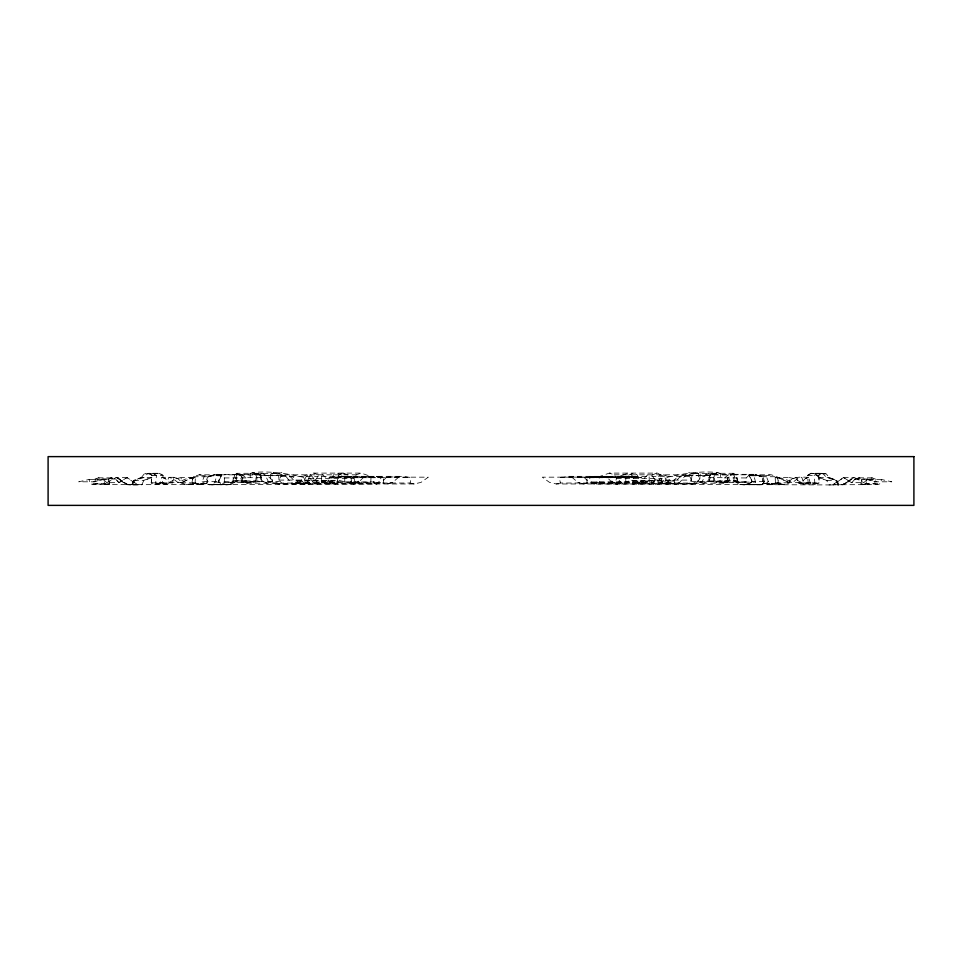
<?xml version="1.0" encoding="UTF-8"?>
<svg xmlns="http://www.w3.org/2000/svg" width="962" height="962" viewBox="0 0 962 962"><rect width="100%" height="100%" fill="white"/><g stroke="black" fill="none" stroke-linecap="round" stroke-linejoin="round"><path stroke-width="0.72" stroke-dasharray="4.81 3.61" d="M616.594 483.201L619.372 482.166L619.251 476.503L627.416 473.1M646.091 483.201L642.712 481.986L641.642 477.705L626.274 476.334L620.081 477.368L620.129 483.02L560.509 483.02L559.776 480.206L560.449 477.368L568.843 476.334L589.55 477.705L590.969 481.986L595.478 483.201L646.091 483.201L649.266 482.166L649.158 476.503L656.541 473.1M595.478 483.201L599.711 482.166L599.567 476.503L609.355 473.1L657.539 473.112L660.293 474.819L661.988 478.367L661.147 482.07L661.7 484.066L673.616 480.339L674.602 481L674.278 482.768L676.37 483.97L680.122 482.046L685.858 474.819L689.67 476.334L691.498 480.086L689.057 483.056L651.851 483.056L655.014 480.086L691.498 480.086M376.731 483.97L373.689 483.02L373.725 477.368L367.664 476.334L352.381 477.705L351.322 481.986L347.919 483.201L344.721 482.166L344.841 476.503L337.349 473.1L333.525 474.819L331.794 478.367L332.66 482.07L332.082 484.066L319.841 480.339L318.819 481L319.143 482.768L316.991 483.97L313.083 482.046L307.118 474.819L303.114 476.334L301.202 480.086L303.764 483.056L300.986 483.97L296.536 483.345L290.945 477.224C285.053 475.24 278.968 475.24 273.256 472.522L270.334 473.617L271.019 481.517L266.847 483.201L261.784 481.517L259.055 474.975L256.181 473.292L254.581 474.507L256.024 477.669L255.808 480.916L249.242 482.443L242.652 481.914L242.604 477.934L239.117 474.819L234.536 474.326L232.467 482.142L229.329 484.644L226.082 484.8L220.442 483.201L218.362 481.637L221.007 475.781L215.079 474.819L208.622 476.731L206.698 483.477L200.577 484.644L186.147 484.644L181.012 482.804L181.217 477.549L195.37 477.561L195.13 482.804L200.793 484.644L376.731 483.97L381.529 482.371L386.616 477.176M195.37 477.561L190.043 478.631L182.203 482.407L177.778 478.631L174.062 477.308L172.414 482.876L166.727 483.97L155.579 483.97L151.274 482.852L151.9 475.36L148.785 473.292M160.702 482.876L155.7 483.97L151.226 482.852L151.912 475.36L148.653 473.292L159.644 473.292L163.083 475.36L162.362 482.852L167.111 483.97M723.809 483.201L696.26 483.201L691.353 481.517L692.159 473.617L720.574 473.617L719.937 481.517L723.809 483.201L728.523 481.517L731.048 474.975L733.705 473.292L735.184 474.507L733.862 477.669L734.054 480.916L740.115 482.443L716.786 482.443L709.174 480.916L708.934 477.669L710.605 474.507L735.184 474.507M109.596 483.97L95.996 483.97L94.877 479.196L108.502 479.196L109.596 483.97L107.01 484.644L93.037 484.644L89.959 483.573L89.105 479.473L78.74 481.806L94.649 481.806L103.607 479.473L104.341 483.573L107.01 484.644L200.793 484.644L206.842 483.477L208.742 476.731L215.115 474.819L220.935 475.781L218.362 481.637L220.502 483.201L226.25 484.8M314.009 473.1L321.404 476.503L321.284 482.166L324.471 483.201L375.072 483.201L379.581 481.986L381.012 477.705L401.707 476.334L410.101 477.368L410.774 480.206L410.052 483.02L350.433 483.02L350.469 477.368L344.288 476.334L328.908 477.705L327.85 481.986L324.471 483.201M279.052 480.086L315.548 480.086L318.699 483.056L281.505 483.056L279.052 480.086L280.892 476.334L284.704 474.819L290.428 482.046L294.192 483.97L296.272 482.768L295.959 481L296.945 480.339L308.85 484.066L309.415 482.07L308.562 478.367L310.257 474.819L313.011 473.112L361.195 473.1L370.995 476.503L370.839 482.166L375.072 483.201M235.365 474.507L259.944 474.507L261.628 477.669L261.375 480.916L253.776 482.443L230.447 482.443L236.496 480.916L236.7 477.669L235.365 474.507L236.844 473.292L261.808 473.292L265.163 474.975L268.35 481.517L274.29 483.201L279.208 481.517L278.403 473.617L249.988 473.617L250.625 481.517L246.741 483.201L242.039 481.517L239.514 474.975L236.844 473.292M236.868 474.326L234.5 482.142L230.928 484.644L212.157 484.644L215.031 482.142L216.919 474.326L242.099 474.819L246.116 477.934L246.164 481.914L253.776 482.443M583.934 477.176L589.021 482.371L593.831 483.97L828.823 484.932L832.791 484.728L843.433 477.597L851.538 482.671L854.953 479.04L858.922 477.861L861.928 479.196L860.954 483.97L874.554 483.97L875.673 479.196L862.048 479.196L861.086 483.97M242.099 474.819L221.116 474.819L224.326 477.934L224.374 481.914L231.169 482.443L237.229 480.916M174.062 477.308L161.881 477.308L160.389 482.876L155.579 483.97M689.67 476.334L652.645 476.334L647.715 474.819L640.283 482.046L635.389 483.97L632.671 482.768L633.092 481L631.793 480.339L616.173 484.066L615.439 482.07L616.546 478.367L614.321 474.819L609.355 473.1M206.842 483.477L191.654 483.477L193.374 476.731L199.182 474.819L215.079 474.819M221.392 475.781L218.482 481.637L202.14 481.637L204.485 475.781L221.392 475.781L214.803 474.819L207.624 476.731L205.483 483.477L198.689 484.644L192.34 482.804L192.604 477.549L186.628 478.631L177.862 482.407L172.907 478.631L168.747 477.308L166.919 482.876L160.979 483.97L155.676 482.852L156.469 475.36L152.609 473.292L147.511 473.797L143.951 477.549L134.896 480.411L132.516 484.932C126.01 485.93 121.741 480.519 116.715 477.597L127.609 484.728L137.458 484.728L126.876 477.597L118.819 482.671L115.428 479.04M733.333 480.916L739.393 482.443L746.187 481.914L746.223 477.934L749.434 474.819L728.45 474.819L724.434 477.934L724.386 481.914L716.786 482.443M733.705 473.292L708.741 473.292L705.386 474.975L702.212 481.517L696.26 483.201M727.344 481.914L727.392 477.934L730.976 474.819L735.665 474.326L737.794 482.142L740.993 484.644M151.912 477.549L141.342 477.549L137.446 478.823L133.718 480.411L131.71 484.932L141.739 484.932L143.855 480.411L151.912 477.549L155.074 473.797L159.644 473.292M860.954 483.97L863.539 484.644L866.209 483.573L866.942 479.473L875.889 481.806L891.81 481.806L881.445 479.473L880.603 483.573L877.524 484.644L832.791 484.728M141.763 477.549L133.802 480.411L131.65 484.932M296.945 480.339L338.756 480.339L354.377 484.066L355.11 482.07L354.004 478.367L356.241 474.819L361.195 473.1M315.548 480.086L317.905 476.334L322.835 474.819L330.267 482.046L335.161 483.97L337.89 482.768L337.47 481L338.756 480.339M855.122 479.04L851.731 482.671L843.674 477.597L833.092 484.728L842.952 484.728L853.835 477.597C848.821 480.519 844.552 485.93 838.034 484.932L835.653 480.411L826.611 477.549L823.051 473.797L817.941 473.292L814.092 475.36L814.886 482.852L809.583 483.97L803.643 482.876L801.803 477.308L797.654 478.631L792.7 482.407L783.922 478.631L777.957 477.549L778.222 482.804L771.873 484.644L765.067 483.477L762.938 476.731L755.747 474.819L749.157 475.781L752.068 481.637L768.41 481.637L766.065 475.781L749.157 475.781M141.342 477.549L144.348 473.797L155.074 473.797M593.831 483.97L596.861 483.02L596.825 477.368L602.897 476.334L618.169 477.705L619.239 481.986L622.63 483.201L625.829 482.166L625.721 476.503L633.2 473.1L637.036 474.819L638.756 478.367L637.902 482.07L638.467 484.066L650.721 480.339L651.731 481L651.406 482.768L653.571 483.97L657.467 482.046L663.443 474.819L667.436 476.334L669.36 480.086L666.786 483.056L669.564 483.97L674.025 483.345L679.605 477.224C685.509 475.24 691.594 475.24 697.306 472.522L700.228 473.617L699.542 481.517L703.703 483.201L708.778 481.517L711.495 474.975L714.369 473.292L715.981 474.507L714.538 477.669L714.742 480.916L721.308 482.443L727.897 481.914L727.945 477.934L731.445 474.819L736.014 474.326L738.082 482.142L741.221 484.644L744.48 484.8L750.107 483.201L752.188 481.637L749.554 475.781L755.471 474.819L761.82 476.731L763.708 483.477L769.768 484.644L775.42 482.804L775.192 477.561L780.519 478.631L788.359 482.407L801.286 482.407L805.302 478.631L808.669 477.308L810.16 482.876L814.982 483.97L819.323 482.852L818.662 475.36L821.764 473.292M875.673 479.196L872.221 477.861L867.676 479.04L863.768 482.671L851.538 482.671M788.359 482.407C793.109 475.829 801.635 477.224 808.669 477.308M638.107 477.104L542.279 477.176L549.518 482.371L556.264 483.97L691.702 483.97L695.935 483.345L701.226 477.224L705.843 475.577L682.262 475.577L677.104 477.224L671.199 483.345L666.486 483.97L663.527 483.056L666.257 480.086L664.213 476.334L659.968 474.819L653.595 482.046L649.41 483.97L647.089 482.768L647.45 481L646.356 480.339L633.14 484.066L632.515 482.07L633.453 478.367L631.577 474.819L628.535 473.112M848.015 482.022L850.985 478.932L854.545 477.597L863.768 482.671M363.756 477.176L358.477 482.371L353.535 483.97L350.433 483.02M398.701 477.176L392.7 482.371L387.073 483.97L383.525 483.02L383.573 477.368L376.527 476.334L359.018 477.705M651.851 483.056L655.266 483.97L660.726 483.345L667.508 477.224C684.018 473.412 700.54 470.827 717.844 472.522L720.574 473.617M766.522 483.201L762.409 483.706L766.522 483.201L768.41 481.637M229.557 484.644L232.768 482.142L234.884 474.326L239.574 474.819L243.158 477.934L243.206 481.914M161.881 477.308L165.26 478.631L169.276 482.407L176.383 478.631L181.217 477.549M181.854 482.407L189.742 478.631L195.106 477.561M763.155 483.706L761.375 484.8L739.622 484.644L736.05 482.142L733.693 474.326L728.45 474.819M752.068 481.637L749.711 483.201L743.325 484.8M94.877 479.196L98.34 477.861L102.886 479.04L106.782 482.671L119.023 482.671L127.128 477.597L137.77 484.728M259.944 474.507L261.808 473.292M807.479 475.36L818.662 475.36L821.909 473.292L810.918 473.292L807.479 475.36L808.188 482.852L803.45 483.97L798.135 482.876L796.5 477.308M842.952 484.728L847.257 482.022L842.616 484.728M807.852 475.36L811.291 473.292M106.782 482.671L116.005 477.597L127.128 477.597M342.027 473.112L338.973 474.819L337.109 478.367L338.035 482.07L337.421 484.066L324.206 480.339L323.1 481L323.46 482.768L321.14 483.97L316.967 482.046L310.582 474.819L306.337 476.334L304.293 480.086L307.022 483.056L304.076 483.97L299.35 483.345L293.446 477.224L288.299 475.577L264.718 475.577L269.324 477.224L274.615 483.345L278.848 483.97L414.285 483.97L421.043 482.371L428.27 477.176L332.455 477.104M842.508 484.728L847.931 482.022M744.311 484.8L750.047 483.201L752.164 481.637L749.614 475.781L755.447 474.819L771.38 474.819L777.176 476.731L778.907 483.477L784.403 484.644L789.549 482.804L789.333 477.549L775.192 477.561M108.129 479.196L111.063 477.861L114.923 479.04M108.502 479.196L111.628 477.861L115.608 479.04L119.023 482.671M863.996 484.644L866.594 483.573M143.518 480.411L151.551 477.549M249.988 473.617L252.705 472.522C270.021 470.827 286.544 473.412 303.042 477.224L309.836 483.345L315.283 483.97L318.699 483.056M343.133 473.1L351.298 476.503L351.178 482.166L354.689 483.201L357.804 481.986M808.308 477.308L805.302 478.631M796.873 477.308L792.784 478.631M278.848 483.97L281.505 483.056M354.689 483.201L358.417 481.986L359.584 477.705L376.503 476.334L383.273 477.368M755.471 474.819L761.94 476.731L763.852 483.477L769.973 484.644L775.685 482.804M278.403 473.617L281.854 472.522M620.129 483.02L617.015 483.97L612.072 482.371L606.806 477.176M717.844 472.522L710.136 475.432L687.048 475.432L695.67 472.522L698.713 473.617L698.003 481.517L702.332 483.201L707.599 481.517L710.425 474.975L713.407 473.292L715.055 474.507L713.576 477.669L713.792 480.916L720.562 482.443M855.627 479.04L859.499 477.861L862.421 479.196M623.208 474.819L626.07 473.953M571.849 477.176L577.861 482.371L583.489 483.97L587.036 483.02L586.988 477.368L594.035 476.334L610.966 477.705L612.145 481.986L615.872 483.201L619.372 482.166M93.639 481.806L102.73 479.473M587.325 483.02L583.922 483.97L577.861 482.371M105.964 484.644L108.417 483.97M818.638 475.36L819.287 482.852L814.862 483.97L809.86 482.876M798.508 482.876L803.823 483.97L808.561 482.852M93.037 484.644L95.996 483.97M249.988 482.443L256.77 480.916L256.986 477.669L255.495 474.507L257.155 473.292L260.137 474.975L262.951 481.517L268.218 483.201L272.559 481.517L271.837 473.617L274.891 472.522L283.501 475.432L260.425 475.432L252.705 472.522M556.264 483.97L560.509 483.02M186.147 484.644L192.46 483.477M765.307 475.781L771.38 474.819M587.277 477.368L594.059 476.334L611.543 477.705M690.86 483.97L695.117 483.345M145.815 473.797L149.916 473.292L145.202 473.797M748.701 474.819L753.631 474.326L755.531 482.142L758.405 484.644L739.622 484.644M153.487 473.797L157.96 473.292M633.633 477.368L636.94 477.104M722.763 482.443L729.533 481.914M345.538 476.334L337.662 476.827M212.65 484.8L215.68 484.644M211.255 484.8L214.322 484.644M220.599 484.8L223.821 484.644M202.14 481.637L204.04 483.201L208.153 483.706L207.395 483.706L209.187 484.8L230.928 484.644M701.839 475.577L706.276 475.432M815.475 473.797L826.214 473.797L829.208 477.549L836.844 480.411L838.84 484.932L828.823 484.932L826.707 480.411L818.65 477.549L815.475 473.797L810.918 473.292M733.693 474.326L753.631 474.326M284.704 474.819L356.241 474.819M614.321 474.819L685.858 474.819M239.514 474.975L265.163 474.975M705.386 474.975L731.048 474.975M151.9 475.36L163.083 475.36M280.892 476.334L317.905 476.334M344.288 476.334L401.707 476.334M568.843 476.334L626.274 476.334M321.404 476.503L370.995 476.503M599.567 476.503L649.158 476.503M193.374 476.731L208.742 476.731M632.888 476.827L625.011 476.334M761.82 476.731L777.176 476.731M335.726 477.368L410.101 477.368M560.449 477.368L634.824 477.368M247.643 477.669L261.628 477.669M708.934 477.669L722.907 477.669M818.65 477.549L829.208 477.549M843.433 477.597L854.545 477.597M328.908 477.705L381.012 477.705M589.55 477.705L641.642 477.705M98.34 477.861L111.628 477.861M224.326 477.934L246.116 477.934M724.434 477.934L746.223 477.934M858.922 477.861L872.221 477.861M308.562 478.367L354.004 478.367M616.546 478.367L661.988 478.367M165.26 478.631L162.241 477.308M177.778 478.631L173.689 477.308M102.886 479.04L115.608 479.04M854.953 479.04L867.676 479.04M89.105 479.473L103.607 479.473L104.329 481.734L104.257 483.573L89.959 483.573M881.445 479.473L866.942 479.473L866.233 481.734L866.293 483.573L880.603 483.573M133.718 480.411L143.855 480.411M233.345 480.351L245.55 480.351M631.793 480.339L673.616 480.339M725.011 480.351L737.205 480.351M826.707 480.411L836.844 480.411L838.9 484.932M236.496 480.916L261.375 480.916M295.959 481L337.47 481M633.092 481L674.602 481M709.174 480.916L734.054 480.916M242.039 481.517L279.208 481.517M691.353 481.517L728.523 481.517M224.374 481.914L246.164 481.914M327.85 481.986L379.581 481.986M590.969 481.986L642.712 481.986M724.386 481.914L746.187 481.914M215.031 482.142L234.5 482.142M321.284 482.166L370.839 482.166M599.711 482.166L649.266 482.166M736.05 482.142L755.531 482.142M169.276 482.407L182.203 482.407M392.7 482.371L386.628 483.97L383.237 483.02M151.274 482.852L162.734 482.876M181.012 482.804L195.13 482.804M296.272 482.768L337.89 482.768M632.671 482.768L674.278 482.768M775.42 482.804L789.549 482.804M803.643 482.876L819.323 482.852M160.389 482.876L172.414 482.876M798.135 482.876L810.16 482.876M204.04 483.201L204.798 483.201M246.741 483.201L274.29 483.201M191.654 483.477L205.483 483.477M274.615 483.345L309.836 483.345M660.726 483.345L695.935 483.345M765.067 483.477L778.907 483.477L763.708 483.477M803.823 483.97L814.982 483.97M769.973 484.644L784.403 484.644M264.273 475.432L268.723 475.577M746.728 484.644L749.951 484.8M754.881 484.644L757.9 484.8M756.228 484.644L759.307 484.8M333.622 477.104L336.916 477.368M241.017 481.914L247.799 482.443M825.348 473.797L820.73 473.292L824.735 473.797M812.589 473.292L817.063 473.797M216.919 474.326L221.849 474.819M275.433 483.345L279.689 483.97M199.182 474.819L205.255 475.781M775.444 477.561L780.819 478.631L788.696 482.407M778.09 483.477L783.573 484.644M789.333 477.549L794.167 478.631L801.286 482.407M410.052 483.02L414.285 483.97M874.554 483.97L877.524 484.644M161.989 482.852L166.727 483.97M867.82 479.473L876.911 481.806M862.132 483.97L864.585 484.644M344.492 473.953L347.354 474.819M819.011 477.549L827.031 480.411M688.708 472.522L692.159 473.617M194.865 482.804L200.577 484.644M828.799 477.549L836.748 480.411M689.057 483.056L691.702 483.97M351.178 482.166L353.956 483.201M612.746 481.986L615.872 483.201M103.968 483.573L106.566 484.644M116.005 477.597L119.577 478.932L122.535 482.022M227.236 484.8L220.839 483.201L218.482 481.637M122.631 482.022L128.042 484.728M127.946 484.728L123.304 482.022L127.609 484.728M159.259 473.292L162.698 475.36M708.741 473.292L710.605 474.507M652.645 476.334L655.014 480.086M109.464 483.97L108.622 479.196"/><path stroke-width="1.44" d="M913.9 456.625L48.1 456.625L48.1 505.375L913.9 505.375L913.9 456.625"/></g></svg>
